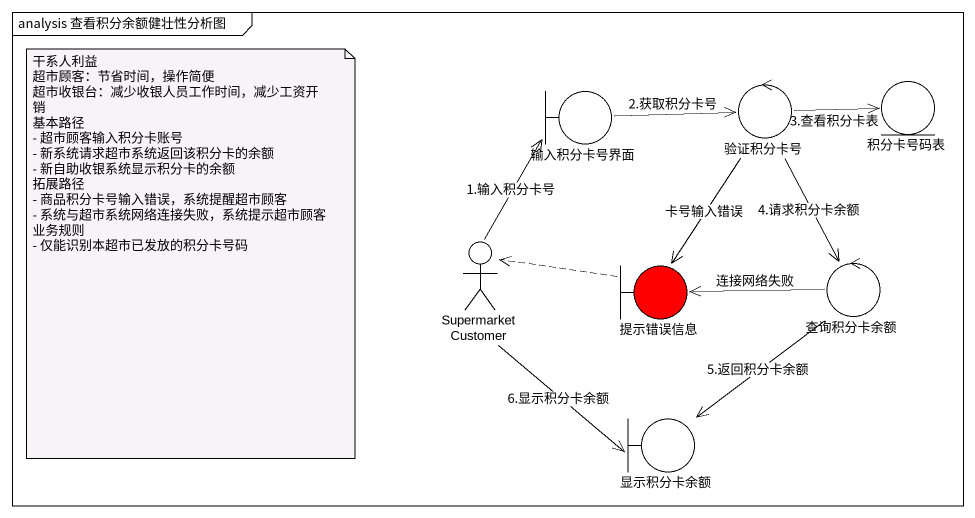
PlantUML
@startuml
mainframe analysis 查看积分余额健壮性分析图
control 验证积分卡号
entity 积分卡号码表
boundary 输入积分卡号界面
actor SupermarketCustomer
boundary 提示错误信息 #FF0000
control 查询积分卡余额
boundary 显示积分卡余额
验证积分卡号 -right-> 积分卡号码表 : 3.查看积分卡表
验证积分卡号 --> 提示错误信息 : 卡号输入错误
验证积分卡号 --> 查询积分卡余额 : 4.请求积分卡余额
输入积分卡号界面 -right-> 验证积分卡号 : 2.获取积分卡号
SupermarketCustomer -up-> 输入积分卡号界面 : 1.输入积分卡号
SupermarketCustomer --> 显示积分卡余额 : 6.显示积分卡余额
提示错误信息 .left.> SupermarketCustomer
查询积分卡余额 -left-> 提示错误信息 : 连接网络失败
查询积分卡余额 --> 显示积分卡余额 : 5.返回积分卡余额
note as N1
  干系人利益
  超市顾客：节省时间，操作简便
  超市收银台：减少收银人员工作时间，减少工资开销
  基本路径
  - 超市顾客输入积分卡账号
  - 新系统请求超市系统返回该积分卡的余额
  - 新自助收银系统显示积分卡的余额
  拓展路径
  - 商品积分卡号输入错误，系统提醒超市顾客
  - 系统与超市系统网络连接失败，系统提示超市顾客
  业务规则
  - 仅能识别本超市已发放的积分卡号码
end note
@enduml
